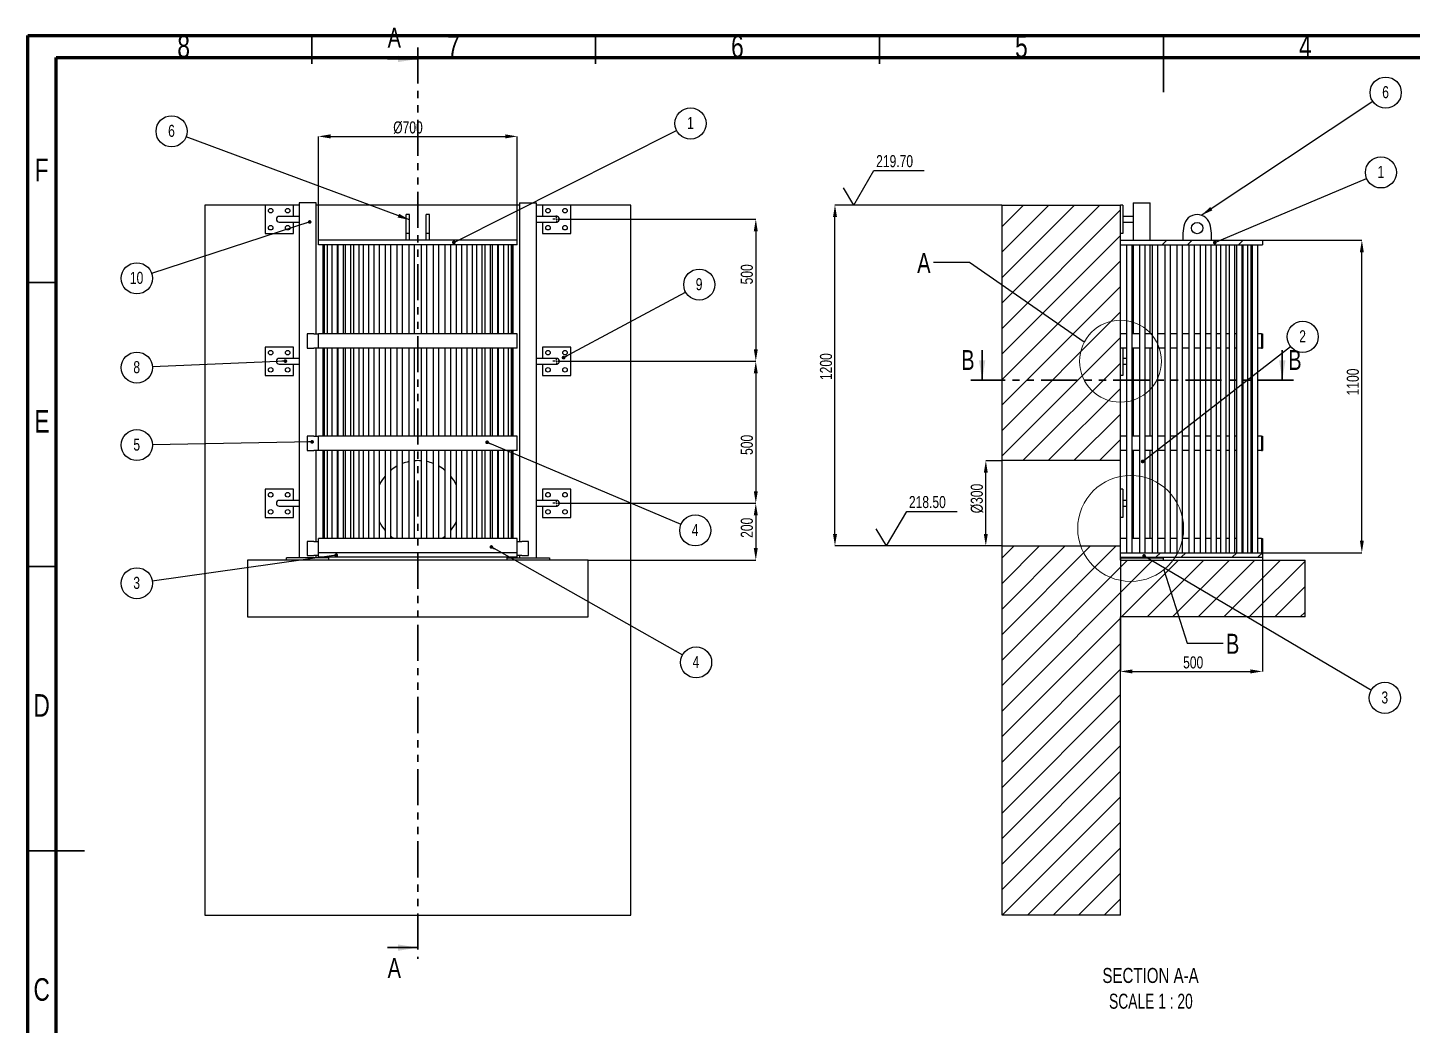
# Model space of a CAD drawing. Header units: millimetres. Extents: x 15 to 1274, y -314 to 292.
# Drawn here: x 431.3 to 675, y 116.7 to 292.3 of the extents above; entities that cross this region are included whole.
import ezdxf

# ---------------------------------------------------------------- set-up
doc = ezdxf.new("R2010")
doc.units = ezdxf.units.MM
doc.header["$PDSIZE"] = -1
doc.linetypes.add('PHANTOM', pattern=[12.7, 6.35, -1.27, 1.27, -1.27, 1.27, -1.27])
doc.layers.add('BOLD', color=7, linetype='Continuous', lineweight=25)
doc.styles.add('SLDTEXTSTYLE0', font='TXT', dxfattribs={"width": 0.75})
doc.styles.add('SLDTEXTSTYLE11', font='TXT', dxfattribs={"width": 0.6875})
doc.dimstyles.new('SLDDIMSTYLE0', dxfattribs={"dimtxt": 0.18, "dimasz": 0.651282, "dimexe": 0, "dimexo": 0.0625, "dimgap": 0, "dimtad": 0, "dimtih": 1, "dimtoh": 1, "dimdec": 0, "dimrnd": 1e-09, "dimzin": 0, "dimdsep": 46, "dimtxsty": 'Standard', "dimblk1": 'DOT', "dimblk2": 'DOT', "dimsah": 1, "dimcen": 0.09, "dimadec": 0, "dimazin": 0, "dimtfac": 0.651282, "dimtdec": 0, "dimtofl": 0, "dimtmove": 0, "dimatfit": 3, "dimldrblk": 'DOT', "dimfxl": 1, "dimfrac": 2, "dimtolj": 1, "dimtzin": 0, "dimarcsym": 0})
doc.dimstyles.new('SLDDIMSTYLE1', dxfattribs={"dimtxt": 2.116667, "dimasz": 2.116667, "dimexe": 0, "dimexo": 0.0625, "dimgap": 0.529167, "dimtad": 1, "dimdec": 0, "dimlfac": 20, "dimrnd": 1e-09, "dimzin": 12, "dimdsep": 46, "dimtxsty": 'SLDTEXTSTYLE0', "dimsah": 1, "dimcen": 0.09, "dimadec": 0, "dimazin": 3, "dimtfac": 1, "dimtdec": 0, "dimtofl": 0, "dimtmove": 0, "dimatfit": 3, "dimfxl": 1, "dimfrac": 2, "dimtolj": 1, "dimtzin": 12, "dimarcsym": 0})
doc.dimstyles.new('SLDDIMSTYLE2', dxfattribs={"dimtxt": 2.116667, "dimasz": 2.116667, "dimexe": 0, "dimexo": 0.0625, "dimgap": 0.529167, "dimtad": 1, "dimdec": 0, "dimlfac": 20, "dimrnd": 1e-09, "dimzin": 12, "dimdsep": 46, "dimtxsty": 'SLDTEXTSTYLE0', "dimsah": 1, "dimcen": 0.09, "dimadec": 0, "dimazin": 3, "dimtfac": 1, "dimtdec": 0, "dimtmove": 0, "dimatfit": 0, "dimfxl": 1, "dimfrac": 2, "dimtolj": 1, "dimtzin": 12, "dimarcsym": 0})
doc.dimstyles.new('SLDDIMSTYLE3', dxfattribs={"dimtxt": 0.18, "dimasz": 2.116667, "dimexe": 0, "dimexo": 0.0625, "dimgap": 0, "dimtad": 0, "dimtih": 1, "dimtoh": 1, "dimdec": 0, "dimrnd": 1e-09, "dimzin": 0, "dimdsep": 46, "dimtxsty": 'Standard', "dimsah": 1, "dimcen": 0.09, "dimadec": 0, "dimazin": 0, "dimtfac": 2.116667, "dimtdec": 0, "dimtofl": 0, "dimtmove": 0, "dimatfit": 3, "dimfxl": 1, "dimfrac": 2, "dimtolj": 1, "dimtzin": 0, "dimarcsym": 0})
doc.dimstyles.new('SLDDIMSTYLE4', dxfattribs={"dimtxt": 0.18, "dimasz": 2.116667, "dimexe": 0, "dimexo": 0.0625, "dimgap": 0, "dimtad": 0, "dimtih": 1, "dimtoh": 1, "dimdec": 0, "dimrnd": 1e-09, "dimzin": 0, "dimdsep": 46, "dimtxsty": 'Standard', "dimblk1": 'NONE', "dimblk2": 'NONE', "dimsah": 1, "dimcen": 0.09, "dimadec": 0, "dimazin": 0, "dimtfac": 2.116667, "dimtdec": 0, "dimtofl": 0, "dimtmove": 0, "dimatfit": 3, "dimldrblk": 'NONE', "dimfxl": 1, "dimfrac": 2, "dimtolj": 1, "dimtzin": 0, "dimarcsym": 0})
pattern_1 = [(45, (416.253, -1.074), (-6.7352, 6.7352), []), (45, (420.744, -1.074), (-6.7352, 6.7352), [])]
pattern_2 = [(45, (416.2534, -1.074), (-2.245064, 2.245064), [])]

# ---------------------------------------------------------------- blocks, each defined once
blk = doc.blocks.new('*D228')
at = {"layer": 'BOLD', "color": 0, "lineweight": -2}
for p, q in [((525.05, 233.58), (559.45, 233.58)), ((559.45, 231.46), (559.45, 210.7)), ((525.05, 208.58), (559.45, 208.58))]:
    blk.add_line(p, q, dxfattribs=at)
at = {"layer": 'BOLD', "color": 0}
for points in [[(559.1, 231.46), (559.8, 231.46), (559.45, 233.58)], [(559.1, 210.7), (559.8, 210.7), (559.45, 208.58)]]:
    blk.add_solid(points, dxfattribs=at)
at = {"layer": 'Defpoints', "color": 0}
for p in [(524.99, 233.58), (524.99, 208.58), (559.45, 208.58)]:
    blk.add_point(p, dxfattribs=at)
at = {"layer": 'BOLD', "color": 0, "insert": (556.81, 218.86), "char_height": 2.117, "attachment_point": 2, "rotation": 90, "style": 'SLDTEXTSTYLE0'}
blk.add_mtext('\\A1;500', dxfattribs=at)
blk = doc.blocks.new('*D229')
at = {"layer": 'BOLD', "color": 0, "lineweight": -2}
for p, q in [((482.45, 254.94), (482.45, 273.16)), ((484.57, 273.16), (515.33, 273.16)), ((517.45, 254.94), (517.45, 273.16))]:
    blk.add_line(p, q, dxfattribs=at)
at = {"layer": 'BOLD', "color": 0}
for points in [[(484.57, 273.51), (484.57, 272.8), (482.45, 273.16)], [(515.33, 273.51), (515.33, 272.8), (517.45, 273.16)]]:
    blk.add_solid(points, dxfattribs=at)
at = {"layer": 'Defpoints', "color": 0}
for p in [(517.45, 273.16), (482.45, 254.88), (517.45, 254.88)]:
    blk.add_point(p, dxfattribs=at)
at = {"layer": 'BOLD', "color": 0, "insert": (498.21, 275.8), "char_height": 2.117, "attachment_point": 2, "style": 'SLDTEXTSTYLE0'}
blk.add_mtext('\\A1;%%c700', dxfattribs=at)
blk = doc.blocks.new('*D230')
at = {"layer": 'BOLD', "color": 0, "lineweight": -2}
for p, q in [((525.05, 258.58), (559.45, 258.58)), ((559.45, 256.46), (559.45, 235.7)), ((525.05, 233.58), (559.45, 233.58))]:
    blk.add_line(p, q, dxfattribs=at)
at = {"layer": 'BOLD', "color": 0}
for points in [[(559.1, 256.46), (559.8, 256.46), (559.45, 258.58)], [(559.1, 235.7), (559.8, 235.7), (559.45, 233.58)]]:
    blk.add_solid(points, dxfattribs=at)
at = {"layer": 'Defpoints', "color": 0}
for p in [(524.99, 258.58), (524.99, 233.58), (559.45, 233.58)]:
    blk.add_point(p, dxfattribs=at)
at = {"layer": 'BOLD', "color": 0, "insert": (556.81, 248.88), "char_height": 2.117, "attachment_point": 2, "rotation": 90, "style": 'SLDTEXTSTYLE0'}
blk.add_mtext('\\A1;500', dxfattribs=at)
blk = doc.blocks.new('*D231')
at = {"layer": 'BOLD', "color": 0, "lineweight": -2}
for p, q in [((525.05, 208.58), (559.45, 208.58)), ((559.45, 206.46), (559.45, 200.7)), ((530.01, 198.58), (559.45, 198.58))]:
    blk.add_line(p, q, dxfattribs=at)
at = {"layer": 'BOLD', "color": 0}
for points in [[(559.1, 206.46), (559.8, 206.46), (559.45, 208.58)], [(559.1, 200.7), (559.8, 200.7), (559.45, 198.58)]]:
    blk.add_solid(points, dxfattribs=at)
at = {"layer": 'Defpoints', "color": 0}
for p in [(524.99, 208.58), (529.95, 198.58), (559.45, 198.58)]:
    blk.add_point(p, dxfattribs=at)
at = {"layer": 'BOLD', "color": 0, "insert": (556.81, 204.27), "char_height": 2.117, "attachment_point": 2, "rotation": 90, "style": 'SLDTEXTSTYLE0'}
blk.add_mtext('\\A1;200', dxfattribs=at)
blk = doc.blocks.new('SW_NOTE_0_16')
at = {"layer": 'BOLD', "color": 0}
blk.add_circle((2.45, 1.23), 2.74, dxfattribs=at)
at = {"layer": 'BOLD', "color": 0, "insert": (2.43, 2.38), "char_height": 2.12, "attachment_point": 2, "style": 'SLDTEXTSTYLE0'}
blk.add_mtext('1', dxfattribs=at)
blk = doc.blocks.new('_Dot')
at = {"color": 0, "linetype": 'ByBlock', "lineweight": -2}
blk.add_line((-0.5, 0), (-1, 0), dxfattribs=at)
at = {"color": 0, "linetype": 'ByBlock', "const_width": 0.5}
blk.add_lwpolyline([(-0.25, 0, 1), (0.25, 0, 1)], format="xyb", close=True, dxfattribs=at)
blk = doc.blocks.new('SW_NOTE_0_17')
at = {"layer": 'BOLD', "color": 0}
blk.add_circle((2.53, -1.07), 2.74, dxfattribs=at)
at = {"layer": 'BOLD', "color": 0, "insert": (2.5, 0.08), "char_height": 2.12, "attachment_point": 2, "style": 'SLDTEXTSTYLE0'}
blk.add_mtext('4', dxfattribs=at)
blk = doc.blocks.new('SW_NOTE_0_18')
at = {"layer": 'BOLD', "color": 0}
blk.add_circle((2.39, -1.35), 2.74, dxfattribs=at)
at = {"layer": 'BOLD', "color": 0, "insert": (2.37, -0.2), "char_height": 2.12, "attachment_point": 2, "style": 'SLDTEXTSTYLE0'}
blk.add_mtext('4', dxfattribs=at)
blk = doc.blocks.new('SW_NOTE_0_19')
at = {"layer": 'BOLD', "color": 0}
blk.add_circle((-2.72, -0.38), 2.74, dxfattribs=at)
at = {"layer": 'BOLD', "color": 0, "insert": (-2.74, 0.76), "char_height": 2.12, "attachment_point": 2, "style": 'SLDTEXTSTYLE0'}
blk.add_mtext('3', dxfattribs=at)
blk = doc.blocks.new('SW_NOTE_0_20')
at = {"layer": 'BOLD', "color": 0}
blk.add_circle((-2.57, 0.96), 2.74, dxfattribs=at)
at = {"layer": 'BOLD', "color": 0, "insert": (-2.59, 2.1), "char_height": 2.12, "attachment_point": 2, "style": 'SLDTEXTSTYLE0'}
blk.add_mtext('6', dxfattribs=at)
blk = doc.blocks.new('SW_NOTE_0_21')
at = {"layer": 'BOLD', "color": 0}
blk.add_circle((-2.74, -0.05), 2.74, dxfattribs=at)
at = {"layer": 'BOLD', "color": 0, "insert": (-2.76, 1.09), "char_height": 2.12, "attachment_point": 2, "style": 'SLDTEXTSTYLE0'}
blk.add_mtext('5', dxfattribs=at)
blk = doc.blocks.new('SW_NOTE_0_22')
at = {"layer": 'BOLD', "color": 0}
blk.add_circle((-2.74, -0.12), 2.74, dxfattribs=at)
at = {"layer": 'BOLD', "color": 0, "insert": (-2.76, 1.02), "char_height": 2.12, "attachment_point": 2, "style": 'SLDTEXTSTYLE0'}
blk.add_mtext('8', dxfattribs=at)
blk = doc.blocks.new('SW_NOTE_0_23')
at = {"layer": 'BOLD', "color": 0}
blk.add_circle((2.42, 1.3), 2.74, dxfattribs=at)
at = {"layer": 'BOLD', "color": 0, "insert": (2.39, 2.44), "char_height": 2.12, "attachment_point": 2, "style": 'SLDTEXTSTYLE0'}
blk.add_mtext('9', dxfattribs=at)
blk = doc.blocks.new('SW_NOTE_0_24')
at = {"layer": 'BOLD', "color": 0}
blk.add_circle((-2.61, -0.85), 2.74, dxfattribs=at)
at = {"layer": 'BOLD', "color": 0, "insert": (-2.65, 0.29), "char_height": 2.117, "attachment_point": 2, "style": 'SLDTEXTSTYLE0'}
blk.add_mtext('10', dxfattribs=at)
blk = doc.blocks.new('SW_CENTERMARKSYMBOL_0')
at = {"layer": 'BOLD', "color": 0}
for p, q in [((-0.25, 0), (-0.625, 0)), ((0, 0), (-0.125, 0)), ((0, 0.25), (0, 0.625)), ((0, 0), (0, 0.125)), ((0, 0), (0, -0.125)), ((0, 0), (0.125, 0)), ((0.25, 0), (0.625, 0)), ((0, -0.25), (0, -0.625))]:
    blk.add_line(p, q, dxfattribs=at)
blk = doc.blocks.new('SW_CENTERMARKSYMBOL_1')
at = {"layer": 'BOLD', "color": 0}
for p, q in [((-0.25, 0), (-0.625, 0)), ((0, 0), (-0.125, 0)), ((0, 0.25), (0, 0.625)), ((0, 0), (0, 0.125)), ((0, 0), (0, -0.125)), ((0, 0), (0.125, 0)), ((0.25, 0), (0.625, 0)), ((0, -0.25), (0, -0.625))]:
    blk.add_line(p, q, dxfattribs=at)
blk = doc.blocks.new('SW_CENTERMARKSYMBOL_2')
at = {"layer": 'BOLD', "color": 0}
for p, q in [((-0.25, 0), (-0.625, 0)), ((0, 0), (-0.125, 0)), ((0, 0.25), (0, 0.625)), ((0, 0), (0, 0.125)), ((0, 0), (0, -0.125)), ((0, 0), (0.125, 0)), ((0.25, 0), (0.625, 0)), ((0, -0.25), (0, -0.625))]:
    blk.add_line(p, q, dxfattribs=at)
blk = doc.blocks.new('*D232')
at = {"layer": 'BOLD', "color": 0, "lineweight": -2}
for p, q in [((602.75, 216.08), (599.95, 216.08)), ((599.95, 203.2), (599.95, 213.96)), ((602.75, 201.08), (599.95, 201.08))]:
    blk.add_line(p, q, dxfattribs=at)
at = {"layer": 'BOLD', "color": 0}
for points in [[(599.6, 213.96), (600.3, 213.96), (599.95, 216.08)], [(599.6, 203.2), (600.3, 203.2), (599.95, 201.08)]]:
    blk.add_solid(points, dxfattribs=at)
at = {"layer": 'Defpoints', "color": 0}
for p in [(599.95, 216.08), (602.81, 216.08), (602.81, 201.08)]:
    blk.add_point(p, dxfattribs=at)
at = {"layer": 'BOLD', "color": 0, "insert": (597.3, 209.42), "char_height": 2.117, "attachment_point": 2, "rotation": 90, "style": 'SLDTEXTSTYLE0'}
blk.add_mtext('\\A1;%%c300', dxfattribs=at)
blk = doc.blocks.new('*D233')
at = {"layer": 'BOLD', "color": 0, "lineweight": -2}
for p, q in [((602.75, 261.08), (573.39, 261.08)), ((573.39, 203.2), (573.39, 258.96)), ((602.75, 201.08), (573.39, 201.08))]:
    blk.add_line(p, q, dxfattribs=at)
at = {"layer": 'BOLD', "color": 0}
for points in [[(573.04, 258.96), (573.75, 258.96), (573.39, 261.08)], [(573.04, 203.2), (573.75, 203.2), (573.39, 201.08)]]:
    blk.add_solid(points, dxfattribs=at)
at = {"layer": 'Defpoints', "color": 0}
for p in [(573.39, 261.08), (602.81, 261.08), (602.81, 201.08)]:
    blk.add_point(p, dxfattribs=at)
at = {"layer": 'BOLD', "color": 0, "insert": (570.75, 232.63), "char_height": 2.117, "attachment_point": 2, "rotation": 90, "style": 'SLDTEXTSTYLE0'}
blk.add_mtext('\\A1;1200', dxfattribs=at)
blk = doc.blocks.new('*D234')
at = {"layer": 'BOLD', "color": 0, "lineweight": -2}
for p, q in [((623.66, 199.02), (623.66, 178.98)), ((648.66, 199.02), (648.66, 178.98)), ((625.77, 178.98), (646.54, 178.98))]:
    blk.add_line(p, q, dxfattribs=at)
at = {"layer": 'BOLD', "color": 0}
for points in [[(625.77, 179.34), (625.77, 178.63), (623.66, 178.98)], [(646.54, 179.34), (646.54, 178.63), (648.66, 178.98)]]:
    blk.add_solid(points, dxfattribs=at)
at = {"layer": 'Defpoints', "color": 0}
for p in [(623.66, 199.08), (648.66, 199.08), (648.66, 178.98)]:
    blk.add_point(p, dxfattribs=at)
at = {"layer": 'BOLD', "color": 0, "insert": (636.46, 181.63), "char_height": 2.117, "attachment_point": 2, "style": 'SLDTEXTSTYLE0'}
blk.add_mtext('\\A1;500', dxfattribs=at)
blk = doc.blocks.new('*D235')
at = {"layer": 'BOLD', "color": 0, "lineweight": -2}
for p, q in [((647.94, 254.88), (666.16, 254.88)), ((666.16, 202), (666.16, 252.76)), ((647.94, 199.88), (666.16, 199.88))]:
    blk.add_line(p, q, dxfattribs=at)
at = {"layer": 'BOLD', "color": 0}
for points in [[(665.81, 252.76), (666.51, 252.76), (666.16, 254.88)], [(665.81, 202), (666.51, 202), (666.16, 199.88)]]:
    blk.add_solid(points, dxfattribs=at)
at = {"layer": 'Defpoints', "color": 0}
for p in [(647.87, 254.88), (666.16, 254.88), (647.87, 199.88)]:
    blk.add_point(p, dxfattribs=at)
at = {"layer": 'BOLD', "color": 0, "insert": (663.51, 229.93), "char_height": 2.117, "attachment_point": 2, "rotation": 90, "style": 'SLDTEXTSTYLE0'}
blk.add_mtext('\\A1;1100', dxfattribs=at)
blk = doc.blocks.new('SW_NOTE_0_25')
at = {"layer": 'BOLD', "color": 0, "char_height": 2.6458, "attachment_point": 2}
for s, insert, style in [('SECTION A-A', (10.96, 3.41), 'SLDTEXTSTYLE0'), ('SCALE 1 : 20', (11.02, -1.12), 'SLDTEXTSTYLE11')]:
    blk.add_mtext(s, dxfattribs=dict(at, insert=insert, style=style))
blk = doc.blocks.new('SW_NOTE_0_26')
at = {"layer": 'BOLD', "color": 0}
blk.add_circle((2.16, 1.69), 2.74, dxfattribs=at)
at = {"layer": 'BOLD', "color": 0, "insert": (2.14, 2.83), "char_height": 2.12, "attachment_point": 2, "style": 'SLDTEXTSTYLE0'}
blk.add_mtext('2', dxfattribs=at)
blk = doc.blocks.new('SW_NOTE_0_27')
at = {"layer": 'BOLD', "color": 0}
blk.add_circle((2.53, 1.07), 2.74, dxfattribs=at)
at = {"layer": 'BOLD', "color": 0, "insert": (2.51, 2.21), "char_height": 2.12, "attachment_point": 2, "style": 'SLDTEXTSTYLE0'}
blk.add_mtext('1', dxfattribs=at)
blk = doc.blocks.new('SW_NOTE_0_28')
at = {"layer": 'BOLD', "color": 0}
blk.add_circle((2.28, 1.52), 2.74, dxfattribs=at)
at = {"layer": 'BOLD', "color": 0, "insert": (2.26, 2.66), "char_height": 2.12, "attachment_point": 2, "style": 'SLDTEXTSTYLE0'}
blk.add_mtext('6', dxfattribs=at)
blk = doc.blocks.new('SW_NOTE_0_29')
at = {"layer": 'BOLD', "color": 0}
blk.add_circle((2.36, -1.39), 2.74, dxfattribs=at)
at = {"layer": 'BOLD', "color": 0, "insert": (2.34, -0.25), "char_height": 2.12, "attachment_point": 2, "style": 'SLDTEXTSTYLE0'}
blk.add_mtext('3', dxfattribs=at)
blk = doc.blocks.new('_None')
blk = doc.blocks.new('SW_SFSYMBOL_0')
at = {"layer": 'BOLD', "color": 0}
for p, q in [((-3.96, -6.05), (-0.39, 0)), ((-0.39, 0), (8.48, 0)), ((-3.96, -6.05), (-5.74, -3.02)), ((15.4, -6.05), (-4.96, -6.05))]:
    blk.add_line(p, q, dxfattribs=at)
at = {"layer": 'BOLD', "color": 0, "insert": (0, 2.73), "char_height": 2.117, "attachment_point": 1, "style": 'SLDTEXTSTYLE0'}
blk.add_mtext('218.50', dxfattribs=at)
blk = doc.blocks.new('SW_SFSYMBOL_1')
at = {"layer": 'BOLD', "color": 0}
for p, q in [((-3.96, -6.05), (-0.39, 0)), ((-0.39, 0), (8.48, 0)), ((-3.96, -6.05), (-5.74, -3.02)), ((21.16, -6.05), (-4.96, -6.05))]:
    blk.add_line(p, q, dxfattribs=at)
at = {"layer": 'BOLD', "color": 0, "insert": (0, 2.73), "char_height": 2.117, "attachment_point": 1, "style": 'SLDTEXTSTYLE0'}
blk.add_mtext('219.70', dxfattribs=at)

msp = doc.modelspace()

# ---------------------------------------------------------------- hatches: boundary and pattern name
at = {"layer": 'BOLD', "linetype": 'Continuous', "lineweight": 18}
h = msp.add_hatch(dxfattribs=at)
h.set_pattern_fill('ANSI31', color=256, style=0)
h.set_pattern_definition(pattern_2)
h.paths.add_polyline_path([(623.658, 261.081), (602.808, 261.081), (602.808, 216.081), (623.658, 216.081)], flags=0)
h = msp.add_hatch(dxfattribs=at)
h.set_pattern_fill('ANSI32', color=256, style=0)
h.set_pattern_definition(pattern_1)
h.paths.add_polyline_path([(623.658, 254.881), (623.658, 254.081), (648.658, 254.081), (648.658, 254.881)], flags=0)
h = msp.add_hatch(dxfattribs=at)
h.set_pattern_fill('ANSI32', color=256, style=0)
h.set_pattern_definition(pattern_1)
h.paths.add_polyline_path([(648.658, 199.881), (648.658, 202.381), (648.508, 202.381), (648.508, 199.881)], flags=0)
h = msp.add_hatch(dxfattribs=at)
h.set_pattern_fill('ANSI31', color=256, style=0)
h.set_pattern_definition(pattern_2)
h.paths.add_polyline_path([(602.808, 201.081), (602.808, 136.081), (623.658, 136.081), (623.658, 188.581), (656.158, 188.581), (656.158, 198.581), (623.658, 198.581), (623.658, 201.081)], flags=0)
h = msp.add_hatch(dxfattribs=at)
h.set_pattern_fill('ANSI32', color=256, style=0)
h.set_pattern_definition(pattern_1)
h.paths.add_polyline_path([(623.658, 199.881), (623.658, 199.081), (648.658, 199.081), (648.658, 199.881)], flags=0)

# ---------------------------------------------------------------- linework, layer by layer
at = {"color": 7, "linetype": 'Continuous', "lineweight": 70}
for p, q in [((431.253, 3.926), (431.253, 290.926)), ((431.253, 290.926), (831.253, 290.926)), ((436.253, 10.06), (436.253, 287.06)), ((436.253, 287.06), (825.656, 287.06))]:
    msp.add_line(p, q, dxfattribs=at)
at = {"color": 7, "linetype": 'Continuous', "lineweight": 35}
for p, q in [((481.253, 285.926), (481.253, 290.926)), ((531.253, 285.926), (531.253, 290.926)), ((581.253, 285.926), (581.253, 290.926)), ((631.253, 290.927), (631.253, 280.925)), ((631.253, 285.926), (631.253, 290.926)), ((494.632, 286.792), (499.952, 286.792)), ((436.253, 247.426), (431.253, 247.426)), ((599.307, 235.551), (599.307, 230.231)), ((652.152, 235.551), (652.152, 230.231)), ((436.253, 197.426), (431.253, 197.426)), ((431.252, 147.426), (441.254, 147.426)), ((436.253, 147.426), (431.253, 147.426)), ((494.632, 130.371), (499.952, 130.371))]:
    msp.add_line(p, q, dxfattribs=at)
at = {"color": 7, "linetype": 'PHANTOM', "lineweight": 35}
for p, q in [((499.952, 288.792), (499.952, 128.371)), ((654.152, 230.231), (597.307, 230.231))]:
    msp.add_line(p, q, dxfattribs=at)
at = {"color": 7, "linetype": 'Continuous', "lineweight": 25}
for p, q in [((462.452, 261.081), (462.452, 136.081)), ((473.037, 261.081), (462.452, 261.081)), ((473.037, 261.081), (473.037, 256.081)), ((478.037, 261.081), (473.037, 261.081)), ((479.037, 261.081), (478.037, 261.081)), ((478.037, 259.081), (478.037, 261.081)), ((479.037, 261.481), (479.037, 259.081)), ((482.052, 261.481), (479.037, 261.481)), ((482.052, 238.381), (482.052, 261.481)), ((517.852, 261.081), (482.052, 261.081)), ((517.852, 261.481), (517.852, 201.881)), ((517.852, 261.481), (520.867, 261.481)), ((520.867, 259.081), (520.867, 261.481)), ((521.867, 261.081), (520.867, 261.081)), ((526.867, 261.081), (521.867, 261.081)), ((521.867, 261.081), (521.867, 259.081)), ((537.452, 261.081), (526.867, 261.081)), ((526.867, 256.081), (526.867, 261.081)), ((537.452, 136.081), (537.452, 261.081)), ((602.808, 261.081), (623.658, 261.081)), ((602.808, 216.081), (602.808, 261.081)), ((623.658, 216.081), (623.658, 261.081)), ((624.058, 261.081), (623.658, 261.081)), ((624.058, 261.081), (624.058, 256.081)), ((625.901, 261.481), (625.901, 254.881)), ((625.901, 261.481), (626.646, 261.481)), ((626.646, 261.481), (628.916, 261.481)), ((628.916, 254.881), (628.916, 261.481)), ((476.537, 259.081), (475.537, 259.081)), ((479.037, 259.081), (476.537, 259.081)), ((479.037, 259.081), (479.037, 258.081)), ((498.502, 259.381), (497.902, 259.381)), ((497.902, 257.34), (497.902, 259.381)), ((498.502, 257.34), (498.502, 259.381)), ((502.002, 259.381), (501.402, 259.381)), ((501.402, 257.34), (501.402, 259.381)), ((502.002, 257.34), (502.002, 259.381)), ((523.367, 259.081), (520.867, 259.081)), ((520.867, 258.081), (520.867, 259.081)), ((524.367, 259.081), (523.367, 259.081)), ((625.901, 259.081), (624.158, 259.081)), ((473.037, 256.081), (478.037, 256.081)), ((475.537, 258.081), (476.537, 258.081)), ((476.537, 258.081), (479.037, 258.081)), ((478.037, 256.081), (478.037, 258.081)), ((479.037, 258.081), (479.037, 234.081)), ((497.902, 256.131), (497.902, 257.34)), ((497.902, 256.131), (498.502, 256.131)), ((497.902, 254.881), (497.902, 256.131)), ((498.502, 256.131), (498.502, 257.34)), ((498.502, 254.881), (498.502, 256.131)), ((501.402, 256.131), (501.402, 257.34)), ((501.402, 256.131), (502.002, 256.131)), ((501.402, 254.881), (501.402, 256.131)), ((502.002, 256.131), (502.002, 257.34)), ((502.002, 254.881), (502.002, 256.131)), ((520.867, 234.081), (520.867, 258.081)), ((520.867, 258.081), (523.367, 258.081)), ((521.867, 258.081), (521.867, 256.081)), ((521.867, 256.081), (526.867, 256.081)), ((523.367, 258.081), (524.367, 258.081)), ((624.058, 256.081), (623.658, 256.081)), ((624.158, 258.081), (625.901, 258.081)), ((634.822, 257.34), (634.658, 256.131)), ((634.658, 256.131), (634.658, 254.881)), ((639.658, 256.131), (639.494, 257.34)), ((639.658, 254.881), (639.658, 256.131)), ((482.452, 254.081), (482.452, 254.881)), ((517.452, 254.881), (482.452, 254.881)), ((517.452, 254.081), (482.452, 254.081)), ((483.202, 254.081), (483.202, 238.381)), ((483.221, 254.081), (483.221, 238.381)), ((483.467, 254.081), (483.467, 238.381)), ((483.992, 254.081), (483.992, 238.381)), ((484.788, 254.081), (484.788, 238.381)), ((485.788, 238.381), (485.788, 254.081)), ((485.841, 254.081), (485.841, 238.381)), ((486.841, 238.381), (486.841, 254.081)), ((487.131, 254.081), (487.131, 238.381)), ((488.131, 238.381), (488.131, 254.081)), ((488.637, 254.081), (488.637, 238.381)), ((489.637, 238.381), (489.637, 254.081)), ((490.333, 254.081), (490.333, 238.381)), ((491.333, 238.381), (491.333, 254.081)), ((492.187, 254.081), (492.187, 238.381)), ((493.187, 238.381), (493.187, 254.081)), ((494.169, 254.081), (494.169, 238.381)), ((495.169, 238.381), (495.169, 254.081)), ((496.243, 254.081), (496.243, 238.381)), ((497.243, 238.381), (497.243, 254.081)), ((498.374, 254.081), (498.374, 238.381)), ((499.374, 238.381), (499.374, 254.081)), ((500.523, 254.081), (500.523, 238.381)), ((501.523, 238.381), (501.523, 254.081)), ((502.653, 254.081), (502.653, 238.381)), ((503.653, 238.381), (503.653, 254.081)), ((504.728, 254.081), (504.728, 238.381)), ((505.728, 238.381), (505.728, 254.081)), ((506.71, 254.081), (506.71, 238.381)), ((507.71, 238.381), (507.71, 254.081)), ((508.565, 254.081), (508.565, 238.381)), ((509.565, 238.381), (509.565, 254.081)), ((510.261, 254.081), (510.261, 238.381)), ((511.261, 238.381), (511.261, 254.081)), ((511.767, 254.081), (511.767, 238.381)), ((512.767, 238.381), (512.767, 254.081)), ((513.059, 254.081), (513.059, 238.381)), ((514.059, 238.381), (514.059, 254.081)), ((514.112, 254.081), (514.112, 238.381)), ((515.112, 238.381), (515.112, 254.081)), ((515.909, 238.381), (515.909, 254.081)), ((516.435, 238.381), (516.435, 254.081)), ((516.682, 238.381), (516.682, 254.081)), ((516.702, 238.381), (516.702, 254.081)), ((517.452, 254.081), (517.452, 254.881)), ((623.658, 254.081), (623.658, 254.881)), ((623.658, 254.881), (648.658, 254.881)), ((623.658, 254.081), (648.658, 254.081)), ((624.74, 254.081), (624.74, 199.881)), ((625.74, 199.881), (625.74, 254.081)), ((625.901, 254.081), (625.901, 238.381)), ((626.99, 254.081), (626.99, 199.881)), ((627.99, 199.881), (627.99, 254.081)), ((628.916, 238.381), (628.916, 254.081)), ((629.24, 254.081), (629.24, 199.881)), ((630.24, 199.881), (630.24, 254.081)), ((631.453, 254.081), (631.453, 199.881)), ((632.453, 199.881), (632.453, 254.081)), ((633.588, 254.081), (633.588, 199.881)), ((634.588, 199.881), (634.588, 254.081)), ((635.672, 254.081), (635.672, 199.881)), ((636.672, 199.881), (636.672, 254.081)), ((637.668, 254.081), (637.668, 199.881)), ((638.668, 199.881), (638.668, 254.081)), ((639.541, 254.081), (639.541, 199.881)), ((640.541, 199.881), (640.541, 254.081)), ((641.259, 254.081), (641.259, 199.881)), ((642.259, 199.881), (642.259, 254.081)), ((642.792, 254.081), (642.792, 199.881)), ((643.792, 199.881), (643.792, 254.081)), ((644.112, 254.081), (644.112, 199.881)), ((645.112, 199.881), (645.112, 254.081)), ((645.197, 254.081), (645.197, 199.881)), ((646.028, 254.081), (646.028, 199.881)), ((646.589, 254.081), (646.589, 199.881)), ((646.873, 254.081), (646.873, 199.881)), ((647.873, 199.881), (647.873, 254.081)), ((648.658, 254.881), (648.658, 254.081)), ((480.452, 238.381), (480.452, 235.881)), ((481.652, 238.381), (480.452, 238.381)), ((481.652, 238.381), (482.452, 238.381)), ((482.452, 235.881), (482.452, 238.381)), ((517.452, 238.381), (482.452, 238.381)), ((517.452, 235.881), (517.452, 238.381)), ((624.74, 238.381), (623.658, 238.381)), ((626.99, 238.381), (625.74, 238.381)), ((629.24, 238.381), (627.99, 238.381)), ((631.158, 238.381), (630.24, 238.381)), ((631.453, 238.381), (631.158, 238.381)), ((633.588, 238.381), (632.453, 238.381)), ((635.672, 238.381), (634.588, 238.381)), ((637.668, 238.381), (636.672, 238.381)), ((639.541, 238.381), (638.668, 238.381)), ((641.259, 238.381), (640.541, 238.381)), ((642.792, 238.381), (642.259, 238.381)), ((644.112, 238.381), (643.792, 238.381)), ((645.197, 238.381), (645.112, 238.381)), ((648.508, 238.381), (647.873, 238.381)), ((648.508, 238.381), (648.508, 235.881)), ((648.508, 238.381), (648.658, 238.381)), ((648.658, 238.381), (648.658, 235.881)), ((473.037, 236.081), (473.037, 231.081)), ((478.037, 236.081), (473.037, 236.081)), ((476.537, 234.081), (475.537, 234.081)), ((479.037, 234.081), (476.537, 234.081)), ((478.037, 234.081), (478.037, 236.081)), ((479.037, 234.081), (479.037, 233.081)), ((480.452, 235.881), (481.652, 235.881)), ((482.452, 235.881), (481.652, 235.881)), ((482.052, 220.381), (482.052, 235.881)), ((517.452, 235.881), (482.452, 235.881)), ((483.202, 235.881), (483.202, 220.381)), ((483.221, 235.881), (483.221, 220.381)), ((483.467, 235.881), (483.467, 220.381)), ((483.992, 235.881), (483.992, 220.381)), ((484.788, 235.881), (484.788, 220.381)), ((485.788, 220.381), (485.788, 235.881)), ((485.841, 235.881), (485.841, 220.381)), ((486.841, 220.381), (486.841, 235.881)), ((487.131, 235.881), (487.131, 220.381)), ((488.131, 220.381), (488.131, 235.881)), ((488.637, 235.881), (488.637, 220.381)), ((489.637, 220.381), (489.637, 235.881)), ((490.333, 235.881), (490.333, 220.381)), ((491.333, 220.381), (491.333, 235.881)), ((492.187, 235.881), (492.187, 220.381)), ((493.187, 220.381), (493.187, 235.881)), ((494.169, 235.881), (494.169, 220.381)), ((495.169, 220.381), (495.169, 235.881)), ((496.243, 235.881), (496.243, 220.381)), ((497.243, 220.381), (497.243, 235.881)), ((498.374, 235.881), (498.374, 220.381)), ((499.374, 220.381), (499.374, 235.881)), ((500.523, 235.881), (500.523, 220.381)), ((501.523, 220.381), (501.523, 235.881)), ((502.653, 235.881), (502.653, 220.381)), ((503.653, 220.381), (503.653, 235.881)), ((504.728, 235.881), (504.728, 220.381)), ((505.728, 220.381), (505.728, 235.881)), ((506.71, 235.881), (506.71, 220.381)), ((507.71, 220.381), (507.71, 235.881)), ((508.565, 235.881), (508.565, 220.381)), ((509.565, 220.381), (509.565, 235.881)), ((510.261, 235.881), (510.261, 220.381)), ((511.261, 220.381), (511.261, 235.881)), ((511.767, 235.881), (511.767, 220.381)), ((512.767, 220.381), (512.767, 235.881)), ((513.059, 235.881), (513.059, 220.381)), ((514.059, 220.381), (514.059, 235.881)), ((514.112, 235.881), (514.112, 220.381)), ((515.112, 220.381), (515.112, 235.881)), ((515.909, 220.381), (515.909, 235.881)), ((516.435, 220.381), (516.435, 235.881)), ((516.682, 220.381), (516.682, 235.881)), ((516.702, 220.381), (516.702, 235.881)), ((523.367, 234.081), (520.867, 234.081)), ((520.867, 233.081), (520.867, 234.081)), ((526.867, 236.081), (521.867, 236.081)), ((521.867, 236.081), (521.867, 234.081)), ((524.367, 234.081), (523.367, 234.081)), ((526.867, 231.081), (526.867, 236.081)), ((624.74, 235.881), (623.658, 235.881)), ((624.058, 235.881), (624.058, 231.081)), ((624.74, 234.081), (624.158, 234.081)), ((626.99, 235.881), (625.74, 235.881)), ((625.901, 234.081), (625.74, 234.081)), ((625.901, 235.881), (625.901, 220.381)), ((629.24, 235.881), (627.99, 235.881)), ((628.916, 220.381), (628.916, 235.881)), ((631.158, 235.881), (630.24, 235.881)), ((631.453, 235.881), (631.158, 235.881)), ((633.588, 235.881), (632.453, 235.881)), ((635.672, 235.881), (634.588, 235.881)), ((637.668, 235.881), (636.672, 235.881)), ((639.541, 235.881), (638.668, 235.881)), ((641.259, 235.881), (640.541, 235.881)), ((642.792, 235.881), (642.259, 235.881)), ((644.112, 235.881), (643.792, 235.881)), ((645.197, 235.881), (645.112, 235.881)), ((648.508, 235.881), (647.873, 235.881)), ((648.508, 235.881), (648.658, 235.881)), ((475.537, 233.081), (476.537, 233.081)), ((476.537, 233.081), (479.037, 233.081)), ((478.037, 231.081), (478.037, 233.081)), ((479.037, 233.081), (479.037, 209.081)), ((520.867, 209.081), (520.867, 233.081)), ((520.867, 233.081), (523.367, 233.081)), ((521.867, 233.081), (521.867, 231.081)), ((523.367, 233.081), (524.367, 233.081)), ((624.158, 233.081), (624.74, 233.081)), ((625.74, 233.081), (625.901, 233.081)), ((473.037, 231.081), (478.037, 231.081)), ((521.867, 231.081), (526.867, 231.081)), ((624.058, 231.081), (623.658, 231.081)), ((481.652, 220.381), (480.452, 220.381)), ((480.452, 220.381), (480.452, 217.881)), ((481.652, 220.381), (482.452, 220.381)), ((482.452, 217.881), (482.452, 220.381)), ((517.452, 220.381), (482.452, 220.381)), ((517.452, 217.881), (517.452, 220.381)), ((624.74, 220.381), (623.658, 220.381)), ((626.99, 220.381), (625.74, 220.381)), ((629.24, 220.381), (627.99, 220.381)), ((631.158, 220.381), (630.24, 220.381)), ((631.453, 220.381), (631.158, 220.381)), ((633.588, 220.381), (632.453, 220.381)), ((635.672, 220.381), (634.588, 220.381)), ((637.668, 220.381), (636.672, 220.381)), ((639.541, 220.381), (638.668, 220.381)), ((641.259, 220.381), (640.541, 220.381)), ((642.792, 220.381), (642.259, 220.381)), ((644.112, 220.381), (643.792, 220.381)), ((645.197, 220.381), (645.112, 220.381)), ((648.508, 220.381), (647.873, 220.381)), ((648.508, 220.381), (648.508, 217.881)), ((648.508, 220.381), (648.658, 220.381)), ((648.658, 220.381), (648.658, 217.881)), ((480.452, 217.881), (481.652, 217.881)), ((482.452, 217.881), (481.652, 217.881)), ((482.052, 201.881), (482.052, 217.881)), ((517.452, 217.881), (482.452, 217.881)), ((483.202, 217.881), (483.202, 202.381)), ((483.221, 217.881), (483.221, 202.381)), ((483.467, 217.881), (483.467, 202.381)), ((483.992, 217.881), (483.992, 202.381)), ((484.788, 217.881), (484.788, 202.381)), ((485.788, 202.381), (485.788, 217.881)), ((485.841, 217.881), (485.841, 202.381)), ((486.841, 202.381), (486.841, 217.881)), ((487.131, 217.881), (487.131, 202.381)), ((488.131, 202.381), (488.131, 217.881)), ((488.637, 217.881), (488.637, 202.381)), ((489.637, 202.381), (489.637, 217.881)), ((490.333, 217.881), (490.333, 202.381)), ((491.333, 202.381), (491.333, 217.881)), ((492.187, 217.881), (492.187, 202.381)), ((493.187, 202.381), (493.187, 217.881)), ((494.169, 217.881), (494.169, 202.381)), ((495.169, 202.381), (495.169, 217.881)), ((496.243, 217.881), (496.243, 202.381)), ((497.243, 202.381), (497.243, 217.881)), ((498.374, 217.881), (498.374, 202.381)), ((499.374, 202.381), (499.374, 217.881)), ((500.523, 217.881), (500.523, 202.381)), ((501.523, 202.381), (501.523, 217.881)), ((502.653, 217.881), (502.653, 202.381)), ((503.653, 202.381), (503.653, 217.881)), ((504.728, 217.881), (504.728, 202.381)), ((505.728, 202.381), (505.728, 217.881)), ((506.71, 217.881), (506.71, 202.381)), ((507.71, 202.381), (507.71, 217.881)), ((508.565, 217.881), (508.565, 202.381)), ((509.565, 202.381), (509.565, 217.881)), ((510.261, 217.881), (510.261, 202.381)), ((511.261, 202.381), (511.261, 217.881)), ((511.767, 217.881), (511.767, 202.381)), ((512.767, 202.381), (512.767, 217.881)), ((513.059, 217.881), (513.059, 202.381)), ((514.059, 202.381), (514.059, 217.881)), ((514.112, 217.881), (514.112, 202.381)), ((515.112, 202.381), (515.112, 217.881)), ((515.909, 202.381), (515.909, 217.881)), ((516.435, 202.381), (516.435, 217.881)), ((516.682, 202.381), (516.682, 217.881)), ((516.702, 202.381), (516.702, 217.881)), ((624.74, 217.881), (623.658, 217.881)), ((626.99, 217.881), (625.74, 217.881)), ((625.901, 217.881), (625.901, 202.381)), ((629.24, 217.881), (627.99, 217.881)), ((628.916, 202.381), (628.916, 217.881)), ((631.158, 217.881), (630.24, 217.881)), ((631.453, 217.881), (631.158, 217.881)), ((633.588, 217.881), (632.453, 217.881)), ((635.672, 217.881), (634.588, 217.881)), ((637.668, 217.881), (636.672, 217.881)), ((639.541, 217.881), (638.668, 217.881)), ((641.259, 217.881), (640.541, 217.881)), ((642.792, 217.881), (642.259, 217.881)), ((644.112, 217.881), (643.792, 217.881)), ((645.197, 217.881), (645.112, 217.881)), ((648.508, 217.881), (647.873, 217.881)), ((648.508, 217.881), (648.658, 217.881)), ((623.658, 216.081), (602.808, 216.081)), ((602.808, 201.081), (602.808, 216.081)), ((623.658, 201.081), (623.658, 216.081)), ((473.037, 211.081), (473.037, 206.081)), ((478.037, 211.081), (473.037, 211.081)), ((478.037, 209.081), (478.037, 211.081)), ((521.867, 211.081), (521.867, 209.081)), ((526.867, 211.081), (521.867, 211.081)), ((526.867, 206.081), (526.867, 211.081)), ((624.058, 211.081), (623.658, 211.081)), ((624.058, 211.081), (624.058, 206.081)), ((476.537, 209.081), (475.537, 209.081)), ((475.537, 208.081), (476.537, 208.081)), ((479.037, 209.081), (476.537, 209.081)), ((476.537, 208.081), (479.037, 208.081)), ((478.037, 206.081), (478.037, 208.081)), ((479.037, 209.081), (479.037, 208.081)), ((479.037, 208.081), (479.037, 198.981)), ((523.367, 209.081), (520.867, 209.081)), ((520.867, 208.081), (520.867, 209.081)), ((520.867, 198.981), (520.867, 208.081)), ((520.867, 208.081), (523.367, 208.081)), ((521.867, 208.081), (521.867, 206.081)), ((524.367, 209.081), (523.367, 209.081)), ((523.367, 208.081), (524.367, 208.081)), ((624.74, 209.081), (624.158, 209.081)), ((624.158, 208.081), (624.74, 208.081)), ((625.901, 209.081), (625.74, 209.081)), ((625.74, 208.081), (625.901, 208.081)), ((473.037, 206.081), (478.037, 206.081)), ((521.867, 206.081), (526.867, 206.081)), ((624.058, 206.081), (623.658, 206.081)), ((482.452, 199.881), (482.452, 202.381)), ((517.452, 202.381), (482.452, 202.381)), ((517.452, 199.881), (517.452, 202.381)), ((624.74, 202.381), (623.658, 202.381)), ((626.99, 202.381), (625.74, 202.381)), ((629.24, 202.381), (627.99, 202.381)), ((631.158, 202.381), (630.24, 202.381)), ((631.453, 202.381), (631.158, 202.381)), ((633.588, 202.381), (632.453, 202.381)), ((635.672, 202.381), (634.588, 202.381)), ((637.668, 202.381), (636.672, 202.381)), ((639.541, 202.381), (638.668, 202.381)), ((641.259, 202.381), (640.541, 202.381)), ((642.792, 202.381), (642.259, 202.381)), ((644.112, 202.381), (643.792, 202.381)), ((645.197, 202.381), (645.112, 202.381)), ((648.508, 202.381), (647.873, 202.381)), ((648.508, 202.381), (648.508, 199.881)), ((648.508, 202.381), (648.658, 202.381)), ((648.658, 202.381), (648.658, 199.881)), ((480.452, 201.881), (480.452, 199.381)), ((481.652, 201.881), (480.452, 201.881)), ((481.652, 201.881), (482.452, 201.881)), ((517.452, 201.881), (518.252, 201.881)), ((519.452, 201.881), (518.252, 201.881)), ((519.452, 199.381), (519.452, 201.881)), ((602.808, 201.081), (623.658, 201.081)), ((602.808, 136.081), (602.808, 201.081)), ((623.658, 198.581), (623.658, 201.081)), ((529.952, 198.581), (469.952, 198.581)), ((469.952, 198.581), (469.952, 188.581)), ((476.794, 198.581), (476.794, 198.981)), ((484.294, 198.981), (476.794, 198.981)), ((480.452, 199.381), (481.652, 199.381)), ((482.452, 199.381), (481.652, 199.381)), ((482.052, 198.981), (482.052, 199.381)), ((482.452, 199.081), (482.452, 199.881)), ((517.452, 199.881), (482.452, 199.881)), ((517.452, 199.081), (482.452, 199.081)), ((484.294, 198.581), (484.294, 198.981)), ((515.609, 198.981), (515.609, 198.581)), ((515.609, 198.981), (523.109, 198.981)), ((517.452, 199.081), (517.452, 199.881)), ((518.252, 199.381), (517.452, 199.381)), ((517.852, 199.381), (517.852, 198.981)), ((518.252, 199.381), (519.452, 199.381)), ((523.109, 198.981), (523.109, 198.581)), ((529.952, 188.581), (529.952, 198.581)), ((623.658, 199.881), (648.658, 199.881)), ((623.658, 199.081), (623.658, 199.881)), ((623.658, 199.081), (648.658, 199.081)), ((623.658, 198.981), (631.158, 198.981)), ((623.658, 198.581), (656.158, 198.581)), ((625.901, 199.081), (625.901, 198.981)), ((628.916, 198.981), (628.916, 199.081)), ((631.158, 198.981), (631.158, 198.581)), ((648.508, 199.881), (648.658, 199.881)), ((648.658, 199.881), (648.658, 199.081)), ((656.158, 188.581), (656.158, 198.581)), ((469.952, 188.581), (529.952, 188.581)), ((656.158, 188.581), (623.658, 188.581)), ((623.658, 136.081), (623.658, 188.581)), ((462.452, 136.081), (537.452, 136.081)), ((623.658, 136.081), (602.808, 136.081))]:
    msp.add_line(p, q, dxfattribs=at)
for centre, radius in [((474.037, 260.081), 0.4), ((477.037, 260.081), 0.4), ((522.867, 260.081), 0.4), ((525.867, 260.081), 0.4), ((474.037, 257.081), 0.4), ((477.037, 257.081), 0.4), ((522.867, 257.081), 0.4), ((525.867, 257.081), 0.4), ((637.158, 257.024), 1), ((474.037, 235.081), 0.4), ((477.037, 235.081), 0.4), ((522.867, 235.081), 0.4), ((525.867, 235.081), 0.4), ((474.037, 232.081), 0.4), ((477.037, 232.081), 0.4), ((522.867, 232.081), 0.4), ((525.867, 232.081), 0.4), ((474.037, 210.081), 0.4), ((477.037, 210.081), 0.4), ((522.867, 210.081), 0.4), ((525.867, 210.081), 0.4), ((474.037, 207.081), 0.4), ((477.037, 207.081), 0.4), ((522.867, 207.081), 0.4), ((525.867, 207.081), 0.4)]:
    msp.add_circle(centre, radius, dxfattribs=at)
at = {"color": 7, "linetype": 'Continuous', "lineweight": 18}
for centre, radius in [((623.658, 233.581), 7.207), ((625.455, 204.153), 9.322)]:
    msp.add_circle(centre, radius, dxfattribs=at)
at = {"color": 7, "linetype": 'Continuous', "lineweight": 25}
for centre, radius, start, end in [((475.537, 258.581), 0.5, 90, 270), ((524.367, 258.581), 0.5, 270, 90), ((624.158, 259.181), 0.1, 180, 270), ((637.158, 257.024), 2.358, 7.71688, 172.28312), ((624.158, 257.981), 0.1, 90, 180), ((475.537, 233.581), 0.5, 90, 270), ((524.367, 233.581), 0.5, 270, 90), ((624.158, 234.181), 0.1, 180, 270), ((624.158, 232.981), 0.1, 90, 180), ((499.952, 208.581), 7.5, 119.63235, 129.61723), ((499.952, 208.581), 7.5, 102.14515, 111.16773), ((499.952, 208.581), 7.5, 85.63179, 94.41935), ((499.952, 208.581), 7.5, 68.8862, 77.907), ((499.952, 208.581), 7.5, 50.44542, 60.4255), ((499.952, 208.581), 7.5, 140.44278, 154.40911), ((499.952, 208.581), 7.5, 25.69753, 39.63297), ((475.537, 208.581), 0.5, 90, 270), ((524.367, 208.581), 0.5, 270, 90), ((624.158, 209.181), 0.1, 180, 270), ((624.158, 207.981), 0.1, 90, 180), ((499.952, 208.581), 7.5, 205.59089, 219.55722), ((499.952, 208.581), 7.5, 320.36703, 334.30247), ((499.952, 208.581), 7.5, 230.38277, 235.75783), ((499.952, 208.581), 7.5, 304.24217, 309.55458)]:
    msp.add_arc(centre, radius, start, end, dxfattribs=at)
at = {"color": 7, "linetype": 'Continuous', "lineweight": 35}
for points in [[(499.952, 286.792), (496.452, 287.352), (496.452, 286.232)], [(599.307, 230.231), (599.867, 233.731), (598.747, 233.731)], [(652.152, 230.231), (652.712, 233.731), (651.592, 233.731)], [(499.952, 130.371), (496.452, 130.931), (496.452, 129.811)]]:
    msp.add_solid(points, dxfattribs=at)
at = {"layer": 'BOLD'}
msp.add_point((499.952, 208.581), dxfattribs=at)

# ---------------------------------------------------------------- block references
for name, p in [('SW_NOTE_0_28', (668.072, 279.34)), ('SW_NOTE_0_16', (545.513, 274.204)), ('SW_NOTE_0_20', (459.159, 273.089)), ('SW_SFSYMBOL_1', (580.644, 267.129)), ('SW_NOTE_0_27', (666.994, 265.746)), ('SW_CENTERMARKSYMBOL_2', (524.367, 258.581)), ('SW_NOTE_0_24', (453.076, 249.025)), ('SW_NOTE_0_23', (547.078, 245.763)), ('SW_NOTE_0_26', (653.588, 236.198)), ('SW_NOTE_0_22', (453.208, 232.579)), ('SW_CENTERMARKSYMBOL_1', (524.367, 233.581)), ('SW_NOTE_0_21', (453.21, 218.878)), ('SW_SFSYMBOL_0', (586.411, 207.129)), ('SW_CENTERMARKSYMBOL_0', (524.367, 208.581)), ('SW_NOTE_0_17', (546.272, 204.877)), ('SW_NOTE_0_19', (453.184, 194.872)), ('SW_NOTE_0_18', (546.548, 181.928)), ('SW_NOTE_0_29', (667.854, 175.715)), ('SW_NOTE_0_25', (617.995, 123.383))]:
    msp.add_blockref(name, p, dxfattribs=at)

# ---------------------------------------------------------------- texts
at = {"color": 7, "linetype": 'Continuous', "lineweight": 0, "char_height": 3.969, "attachment_point": 2, "style": 'SLDTEXTSTYLE0'}
for s, insert in [('8', (458.713, 290.986)), ('7', (506.213, 290.986)), ('6', (556.213, 290.986)), ('5', (606.213, 290.986)), ('4', (656.213, 290.986)), ('F', (433.711, 269.236)), ('E', (433.761, 224.986)), ('D', (433.706, 174.986)), ('C', (433.712, 124.986))]:
    msp.add_mtext(s, dxfattribs=dict(at, insert=insert))
at = {"color": 7, "linetype": 'Continuous', "char_height": 3.5, "attachment_point": 1, "style": 'SLDTEXTSTYLE0'}
for s, insert in [('A', (494.632, 292.288)), ('B', (595.627, 235.551)), ('B', (653.203, 235.551)), ('A', (494.632, 128.541))]:
    msp.add_mtext(s, dxfattribs=dict(at, insert=insert))
at = {"color": 7, "linetype": 'Continuous', "lineweight": 18, "char_height": 3.528, "attachment_point": 1, "style": 'SLDTEXTSTYLE0'}
for s, insert in [('A', (587.863, 252.635)), ('B', (642.224, 185.61))]:
    msp.add_mtext(s, dxfattribs=dict(at, insert=insert))

# ---------------------------------------------------------------- dimensions: what is measured, and where the dimension line sits
at = {"layer": 'BOLD'}
dim = msp.add_linear_dim(base=(517.452, 273.155), p1=(482.452, 254.881), p2=(517.452, 254.881), text='%%c<>', dimstyle='SLDDIMSTYLE1', dxfattribs=at)
dim.commit()
dim.dimension.update_dxf_attribs({"geometry": '*D229', "text_midpoint": (498.213, 273.155), "dimtype": 160})
for base, p1, p2, dimstyle, picture, middle in [((573.394, 261.081), (602.808, 201.081), (602.808, 261.081), 'SLDDIMSTYLE1', '*D233', (573.394, 232.632)), ((559.452, 233.581), (524.992, 258.581), (524.992, 233.581), 'SLDDIMSTYLE1', '*D230', (559.452, 248.884)), ((666.158, 254.881), (647.873, 199.881), (647.873, 254.881), 'SLDDIMSTYLE1', '*D235', (666.158, 229.932)), ((559.452, 208.581), (524.992, 233.581), (524.992, 208.581), 'SLDDIMSTYLE1', '*D228', (559.452, 218.858)), ((559.452, 198.581), (524.992, 208.581), (529.952, 198.581), 'SLDDIMSTYLE2', '*D231', (559.452, 204.266))]:
    dim = msp.add_linear_dim(base=base, p1=p1, p2=p2, angle=90, dimstyle=dimstyle, dxfattribs=at)
    dim.commit()
    dim.dimension.update_dxf_attribs({"geometry": picture, "text_midpoint": middle, "dimtype": 160})
dim = msp.add_linear_dim(base=(599.949, 216.081), p1=(602.808, 201.081), p2=(602.808, 216.081), angle=90, text='%%c<>', dimstyle='SLDDIMSTYLE2', dxfattribs=at)
dim.commit()
dim.dimension.update_dxf_attribs({"geometry": '*D232', "text_midpoint": (599.949, 209.421), "dimtype": 160})
dim = msp.add_linear_dim(base=(648.658, 178.984), p1=(623.658, 199.081), p2=(648.658, 199.081), dimstyle='SLDDIMSTYLE1', dxfattribs=at)
dim.commit()
dim.dimension.update_dxf_attribs({"geometry": '*D234', "text_midpoint": (636.457, 178.984), "dimtype": 160})

# ---------------------------------------------------------------- leaders
at = {"color": 7, "linetype": 'Continuous', "lineweight": 18, "has_arrowhead": 0}
for points in [[(617.285, 236.947), (597.103, 250.963), (590.753, 250.963)], [(631.3, 196.891), (635.374, 183.938), (641.724, 183.938)]]:
    msp.add_leader(points, dimstyle='SLDDIMSTYLE4', dxfattribs=at)
at = {"layer": 'BOLD'}
for points, dimstyle in [([(637.894, 259.263), (668.072, 279.34)], 'SLDDIMSTYLE3'), ([(498.502, 258.469), (459.159, 273.089)], 'SLDDIMSTYLE3'), ([(506.298, 254.508), (545.513, 274.204)], 'SLDDIMSTYLE0'), ([(640.263, 254.474), (666.994, 265.746)], 'SLDDIMSTYLE0'), ([(480.901, 258.098), (453.076, 249.025)], 'SLDDIMSTYLE0'), ([(525.604, 234.214), (547.078, 245.763)], 'SLDDIMSTYLE0'), ([(627.567, 215.938), (653.588, 236.198)], 'SLDDIMSTYLE0'), ([(476.628, 233.604), (453.208, 232.579)], 'SLDDIMSTYLE0'), ([(481.328, 219.385), (453.21, 218.878)], 'SLDDIMSTYLE0'), ([(512.144, 219.317), (546.272, 204.877)], 'SLDDIMSTYLE0'), ([(512.891, 200.892), (546.548, 181.928)], 'SLDDIMSTYLE0'), ([(485.592, 199.438), (453.184, 194.872)], 'SLDDIMSTYLE0'), ([(627.805, 199.312), (667.854, 175.715)], 'SLDDIMSTYLE0')]:
    msp.add_leader(points, dimstyle=dimstyle, dxfattribs=at)

doc.saveas('drawing.dxf')
